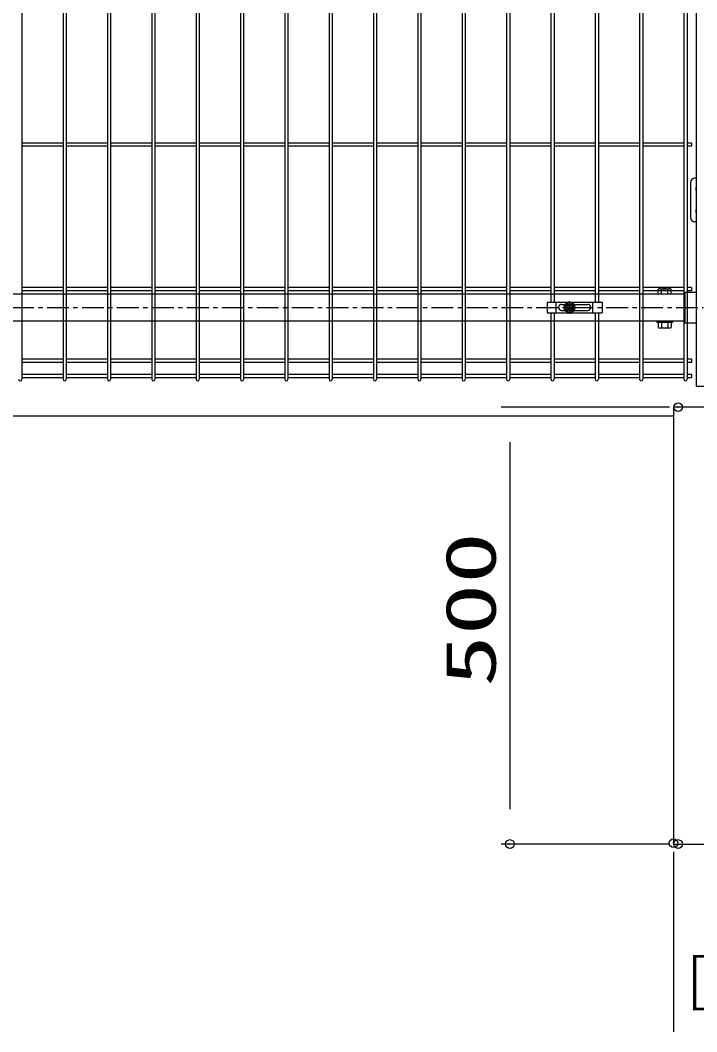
# Model space of a CAD drawing. Units: millimetres, scale not verified. Extents: x -4425 to 4425, y -3150 to 3150.
# Drawn here: x -2348 to -1574, y -1424 to -266 of the extents above; entities that cross this region are included whole.
import ezdxf
from ezdxf.enums import TextEntityAlignment as Align

# ---------------------------------------------------------------- set-up
doc = ezdxf.new("R2010")
doc.units = ezdxf.units.MM
doc.header["$LTSCALE"] = 20
doc.header["$PDMODE"] = 32
doc.header["$PDSIZE"] = 10
doc.linetypes.add('USER1', pattern=[2, 1.25, -0.25, 0.25, -0.25])
for name, color, linetype, lineweight in [('0-0_外形線', 7, 'Continuous', 25), ('0-3_寸法線', 4, 'Continuous', 25), ('0-6_LAYER04', 1, 'USER1', 25), ('0-7_扉縦枠', 7, 'Continuous', 25), ('0-8_Jﾊﾟﾈﾙ', 3, 'Continuous', 25), ('0-B_固定金具', 41, 'Continuous', 25), ('0-C_扉横枠', 7, 'Continuous', 25), ('1-0_丁番', 3, 'Continuous', 25)]:
    doc.layers.add(name, color=color, linetype=linetype, lineweight=lineweight)
doc.layers.add('0-5_DEFPOINTS', color=7, linetype='Continuous')
doc.styles.add('ＭＳ ゴシック', font='')
doc.styles.get('ＭＳ ゴシック').set_extended_font_data('MS Gothic')

msp = doc.modelspace()

# ---------------------------------------------------------------- linework, layer by layer
at = {"layer": '0-0_外形線'}
for p, q in [((-1500.19, -708.97), (-1600.19, -708.97)), ((-1600.19, -708.97), (-1600.19, -1208.97)), ((-2550.19, -718.97), (-1600.19, -718.97)), ((-1600.19, -1208.97), (-1350.19, -1208.97))]:
    msp.add_line(p, q, dxfattribs=at)
at = {"layer": '0-3_寸法線'}
for p, q in [((-1604.94, -708.97), (-1797.51, -708.97)), ((-1787.51, -748.97), (-1787.51, -1168.97)), ((-1604.94, -1208.97), (-1797.51, -1208.97)), ((-1600.19, -1217.89), (-1600.19, -1423.8))]:
    msp.add_line(p, q, dxfattribs=at)
at = {"layer": '0-5_DEFPOINTS'}
for p in [(-1594.94, -708.97), (-1600.19, -1207.89), (-1787.51, -1208.97), (-1594.94, -1208.97)]:
    msp.add_point(p, dxfattribs=at)
at = {"layer": '0-6_LAYER04'}
msp.add_line((-2637.29, -594.97), (-1566.09, -594.97), dxfattribs=at)
at = {"layer": '0-7_扉縦枠'}
for p, q in [((-1574.19, 226.03), (-1574.19, -684.97)), ((-1574.19, -684.97), (-1548.19, -684.97))]:
    msp.add_line(p, q, dxfattribs=at)
at = {"layer": '0-8_Jﾊﾟﾈﾙ'}
for p, q in [((-2299.07, 289.23), (-2299.07, -677.17)), ((-2295.47, 289.23), (-2295.47, -677.17)), ((-2146.76, 289.23), (-2146.76, -677.17)), ((-2143.16, 289.23), (-2143.16, -677.17)), ((-2095.99, 289.23), (-2095.99, -677.17)), ((-2092.39, 289.23), (-2092.39, -677.17)), ((-2045.22, 289.23), (-2045.22, -677.17)), ((-2041.62, 289.23), (-2041.62, -677.17)), ((-1994.45, 289.23), (-1994.45, -677.17)), ((-1990.85, 289.23), (-1990.85, -677.17)), ((-1943.68, 289.23), (-1943.68, -677.17)), ((-1940.08, 289.23), (-1940.08, -677.17)), ((-1892.91, 289.23), (-1892.91, -677.17)), ((-1889.31, 289.23), (-1889.31, -677.17)), ((-1842.14, 289.23), (-1842.14, -677.17)), ((-1838.54, 289.23), (-1838.54, -677.17)), ((-1791.37, 289.23), (-1791.37, -677.17)), ((-1787.77, 289.23), (-1787.77, -677.17)), ((-1639.06, 289.23), (-1639.06, -677.17)), ((-1635.46, 289.23), (-1635.46, -677.17)), ((-1588.29, 289.23), (-1588.29, -677.17)), ((-1584.69, 289.23), (-1584.69, -677.17)), ((-2346.24, -174.72), (-2346.24, -677.17)), ((-2248.3, -174.72), (-2248.3, -677.17)), ((-2244.7, -174.72), (-2244.7, -677.17)), ((-2197.53, -174.72), (-2197.53, -677.17)), ((-2193.93, -174.72), (-2193.93, -677.17)), ((-1740.6, -235.47), (-1740.6, -588.97)), ((-1737, -235.47), (-1737, -588.97)), ((-1689.83, -235.47), (-1689.83, -588.97)), ((-1686.23, -235.47), (-1686.23, -588.97)), ((-2299.07, -406.92), (-2346.24, -406.92)), ((-2299.07, -410.52), (-2346.24, -410.52)), ((-2248.3, -406.92), (-2295.47, -406.92)), ((-2248.3, -410.52), (-2295.47, -410.52)), ((-2197.53, -406.92), (-2244.7, -406.92)), ((-2197.53, -410.52), (-2244.7, -410.52)), ((-2146.76, -406.92), (-2193.93, -406.92)), ((-2146.76, -410.52), (-2193.93, -410.52)), ((-2095.99, -406.92), (-2143.16, -406.92)), ((-2095.99, -410.52), (-2143.16, -410.52)), ((-2045.22, -406.92), (-2092.39, -406.92)), ((-2045.22, -410.52), (-2092.39, -410.52)), ((-1994.45, -406.92), (-2041.62, -406.92)), ((-1994.45, -410.52), (-2041.62, -410.52)), ((-1943.68, -406.92), (-1990.85, -406.92)), ((-1943.68, -410.52), (-1990.85, -410.52)), ((-1892.91, -406.92), (-1940.08, -406.92)), ((-1892.91, -410.52), (-1940.08, -410.52)), ((-1842.14, -406.92), (-1889.31, -406.92)), ((-1842.14, -410.52), (-1889.31, -410.52)), ((-1791.37, -406.92), (-1838.54, -406.92)), ((-1791.37, -410.52), (-1838.54, -410.52)), ((-1740.6, -406.92), (-1787.77, -406.92)), ((-1740.6, -410.52), (-1787.77, -410.52)), ((-1689.83, -406.92), (-1737, -406.92)), ((-1689.83, -410.52), (-1737, -410.52)), ((-1639.06, -406.92), (-1686.23, -406.92)), ((-1639.06, -410.52), (-1686.23, -410.52)), ((-1588.29, -406.92), (-1635.46, -406.92)), ((-1588.29, -410.52), (-1635.46, -410.52)), ((-1579.49, -406.92), (-1584.69, -406.92)), ((-1579.49, -410.52), (-1584.69, -410.52)), ((-1579.49, -406.92), (-1579.49, -410.52)), ((-2299.07, -572.17), (-2346.24, -572.17)), ((-2299.07, -575.77), (-2346.24, -575.77)), ((-2248.3, -572.17), (-2295.47, -572.17)), ((-2248.3, -575.77), (-2295.47, -575.77)), ((-2197.53, -572.17), (-2244.7, -572.17)), ((-2197.53, -575.77), (-2244.7, -575.77)), ((-2146.76, -572.17), (-2193.93, -572.17)), ((-2146.76, -575.77), (-2193.93, -575.77)), ((-2095.99, -572.17), (-2143.16, -572.17)), ((-2095.99, -575.77), (-2143.16, -575.77)), ((-2045.22, -572.17), (-2092.39, -572.17)), ((-2045.22, -575.77), (-2092.39, -575.77)), ((-1994.45, -572.17), (-2041.62, -572.17)), ((-1994.45, -575.77), (-2041.62, -575.77)), ((-1943.68, -572.17), (-1990.85, -572.17)), ((-1943.68, -575.77), (-1990.85, -575.77)), ((-1892.91, -572.17), (-1940.08, -572.17)), ((-1892.91, -575.77), (-1940.08, -575.77)), ((-1842.14, -572.17), (-1889.31, -572.17)), ((-1842.14, -575.77), (-1889.31, -575.77)), ((-1791.37, -572.17), (-1838.54, -572.17)), ((-1791.37, -575.77), (-1838.54, -575.77)), ((-1740.6, -572.17), (-1787.77, -572.17)), ((-1740.6, -575.77), (-1787.77, -575.77)), ((-1689.83, -572.17), (-1737, -572.17)), ((-1689.83, -575.77), (-1737, -575.77)), ((-1639.06, -572.17), (-1686.23, -572.17)), ((-1639.06, -575.77), (-1686.23, -575.77)), ((-1588.29, -572.17), (-1635.46, -572.17)), ((-1588.29, -575.77), (-1635.46, -575.77)), ((-1579.49, -572.17), (-1584.69, -572.17)), ((-1579.49, -575.77), (-1584.69, -575.77)), ((-1579.49, -572.17), (-1579.49, -575.77)), ((-1740.6, -600.97), (-1740.6, -677.17)), ((-1737, -600.97), (-1737, -677.17)), ((-1689.83, -600.97), (-1689.83, -677.17)), ((-1686.23, -600.97), (-1686.23, -677.17)), ((-2299.07, -654.18), (-2346.24, -654.18)), ((-2299.07, -657.78), (-2346.24, -657.78)), ((-2248.3, -654.18), (-2295.47, -654.18)), ((-2248.3, -657.78), (-2295.47, -657.78)), ((-2197.53, -654.18), (-2244.7, -654.18)), ((-2197.53, -657.78), (-2244.7, -657.78)), ((-2146.76, -654.18), (-2193.93, -654.18)), ((-2146.76, -657.78), (-2193.93, -657.78)), ((-2095.99, -654.18), (-2143.16, -654.18)), ((-2095.99, -657.78), (-2143.16, -657.78)), ((-2045.22, -654.18), (-2092.39, -654.18)), ((-2045.22, -657.78), (-2092.39, -657.78)), ((-1994.45, -654.18), (-2041.62, -654.18)), ((-1994.45, -657.78), (-2041.62, -657.78)), ((-1943.68, -654.18), (-1990.85, -654.18)), ((-1943.68, -657.78), (-1990.85, -657.78)), ((-1892.91, -654.18), (-1940.08, -654.18)), ((-1892.91, -657.78), (-1940.08, -657.78)), ((-1842.14, -654.18), (-1889.31, -654.18)), ((-1842.14, -657.78), (-1889.31, -657.78)), ((-1791.37, -654.18), (-1838.54, -654.18)), ((-1791.37, -657.78), (-1838.54, -657.78)), ((-1740.6, -654.18), (-1787.77, -654.18)), ((-1740.6, -657.78), (-1787.77, -657.78)), ((-1689.83, -654.18), (-1737, -654.18)), ((-1689.83, -657.78), (-1737, -657.78)), ((-1639.06, -654.18), (-1686.23, -654.18)), ((-1639.06, -657.78), (-1686.23, -657.78)), ((-1588.29, -654.18), (-1635.46, -654.18)), ((-1588.29, -657.78), (-1635.46, -657.78)), ((-1579.49, -654.18), (-1584.69, -654.18)), ((-1579.49, -657.78), (-1584.69, -657.78)), ((-1579.49, -654.18), (-1579.49, -657.78)), ((-2299.07, -671.77), (-2346.24, -671.77)), ((-2299.07, -675.37), (-2346.24, -675.37)), ((-2248.3, -671.77), (-2295.47, -671.77)), ((-2248.3, -675.37), (-2295.47, -675.37)), ((-2197.53, -671.77), (-2244.7, -671.77)), ((-2197.53, -675.37), (-2244.7, -675.37)), ((-2146.76, -671.77), (-2193.93, -671.77)), ((-2146.76, -675.37), (-2193.93, -675.37)), ((-2095.99, -671.77), (-2143.16, -671.77)), ((-2095.99, -675.37), (-2143.16, -675.37)), ((-2045.22, -671.77), (-2092.39, -671.77)), ((-2045.22, -675.37), (-2092.39, -675.37)), ((-1994.45, -671.77), (-2041.62, -671.77)), ((-1994.45, -675.37), (-2041.62, -675.37)), ((-1943.68, -671.77), (-1990.85, -671.77)), ((-1943.68, -675.37), (-1990.85, -675.37)), ((-1892.91, -671.77), (-1940.08, -671.77)), ((-1892.91, -675.37), (-1940.08, -675.37)), ((-1842.14, -671.77), (-1889.31, -671.77)), ((-1842.14, -675.37), (-1889.31, -675.37)), ((-1791.37, -671.77), (-1838.54, -671.77)), ((-1791.37, -675.37), (-1838.54, -675.37)), ((-1740.6, -671.77), (-1787.77, -671.77)), ((-1740.6, -675.37), (-1787.77, -675.37)), ((-1689.83, -671.77), (-1737, -671.77)), ((-1689.83, -675.37), (-1737, -675.37)), ((-1639.06, -671.77), (-1686.23, -671.77)), ((-1639.06, -675.37), (-1686.23, -675.37)), ((-1588.29, -671.77), (-1635.46, -671.77)), ((-1588.29, -675.37), (-1635.46, -675.37)), ((-1579.49, -671.77), (-1584.69, -671.77)), ((-1579.49, -675.37), (-1584.69, -675.37)), ((-1579.49, -671.77), (-1579.49, -675.37))]:
    msp.add_line(p, q, dxfattribs=at)
for centre in [(-2348.04, -677.17), (-2297.27, -677.17), (-2246.5, -677.17), (-2195.73, -677.17), (-2144.96, -677.17), (-2094.19, -677.17), (-2043.42, -677.17), (-1992.65, -677.17), (-1941.88, -677.17), (-1891.11, -677.17), (-1840.34, -677.17), (-1789.57, -677.17), (-1738.8, -677.17), (-1688.03, -677.17), (-1637.26, -677.17), (-1586.49, -677.17)]:
    msp.add_arc(centre, 1.8, 180, 0, dxfattribs=at)
at = {"layer": '0-B_固定金具'}
for p, q in [((-1744.92, -588.97), (-1681.92, -588.97)), ((-1744.92, -588.97), (-1744.92, -600.97)), ((-1734.42, -600.97), (-1734.42, -588.97)), ((-1719.19, -592.97), (-1719.19, -587.82)), ((-1692.42, -600.97), (-1692.42, -588.97)), ((-1681.92, -588.97), (-1681.92, -600.97)), ((-1744.92, -600.97), (-1681.92, -600.97)), ((-1731.92, -594.97), (-1731.72, -594.97)), ((-1728.42, -591.47), (-1698.42, -591.47)), ((-1728.42, -598.47), (-1698.42, -598.47)), ((-1721.19, -594.97), (-1726.34, -594.97)), ((-1721.19, -594.97), (-1723.19, -594.97)), ((-1721.42, -594.61), (-1719.55, -594.61)), ((-1721.42, -595.33), (-1721.42, -594.61)), ((-1721.42, -594.61), (-1719.55, -594.61)), ((-1721.42, -595.33), (-1721.42, -594.61)), ((-1721.42, -594.61), (-1719.55, -594.61)), ((-1721.42, -595.33), (-1721.42, -594.61)), ((-1719.55, -595.33), (-1721.42, -595.33)), ((-1719.55, -595.33), (-1721.42, -595.33)), ((-1719.55, -595.33), (-1721.42, -595.33)), ((-1720.19, -594.97), (-1718.19, -594.97)), ((-1720.19, -594.97), (-1718.19, -594.97)), ((-1719.55, -594.61), (-1719.55, -592.74)), ((-1719.55, -594.61), (-1719.55, -592.74)), ((-1719.55, -594.61), (-1719.55, -592.74)), ((-1719.55, -594.61), (-1719.55, -592.74)), ((-1719.55, -594.61), (-1719.55, -592.74)), ((-1719.55, -592.74), (-1718.83, -592.74)), ((-1719.55, -592.74), (-1718.83, -592.74)), ((-1719.55, -592.74), (-1718.83, -592.74)), ((-1719.55, -592.74), (-1718.83, -592.74)), ((-1719.55, -592.74), (-1718.83, -592.74)), ((-1719.55, -592.74), (-1718.83, -592.74)), ((-1719.55, -597.2), (-1719.55, -595.33)), ((-1719.55, -597.2), (-1719.55, -595.33)), ((-1719.55, -597.2), (-1719.55, -595.33)), ((-1718.83, -597.2), (-1719.55, -597.2)), ((-1718.83, -597.2), (-1719.55, -597.2)), ((-1718.83, -597.2), (-1719.55, -597.2)), ((-1718.83, -597.2), (-1719.55, -597.2)), ((-1718.83, -597.2), (-1719.55, -597.2)), ((-1718.83, -597.2), (-1719.55, -597.2)), ((-1719.19, -592.97), (-1719.19, -590.97)), ((-1719.19, -595.97), (-1719.19, -593.97)), ((-1719.19, -595.97), (-1719.19, -593.97)), ((-1719.19, -596.97), (-1719.19, -602.12)), ((-1719.19, -596.97), (-1719.19, -598.97)), ((-1718.83, -592.74), (-1718.83, -594.61)), ((-1718.83, -592.74), (-1718.83, -594.61)), ((-1718.83, -592.74), (-1718.83, -594.61)), ((-1718.83, -592.74), (-1718.83, -594.61)), ((-1718.83, -592.74), (-1718.83, -594.61)), ((-1718.83, -592.74), (-1718.83, -594.61)), ((-1718.83, -594.61), (-1716.96, -594.61)), ((-1718.83, -594.61), (-1716.96, -594.61)), ((-1718.83, -594.61), (-1716.96, -594.61)), ((-1718.83, -595.33), (-1718.83, -597.2)), ((-1716.96, -595.33), (-1718.83, -595.33)), ((-1718.83, -595.33), (-1718.83, -597.2)), ((-1716.96, -595.33), (-1718.83, -595.33)), ((-1717.19, -594.97), (-1712.04, -594.97)), ((-1717.19, -594.97), (-1715.19, -594.97)), ((-1716.96, -594.61), (-1716.96, -595.33)), ((-1716.96, -594.61), (-1716.96, -595.33)), ((-1716.96, -594.61), (-1716.96, -595.33)), ((-1694.72, -594.97), (-1694.52, -594.97))]:
    msp.add_line(p, q, dxfattribs=at)
for points in [[(-1721.42, -595.33), (-1721.42, -594.61), (-1719.55, -594.61), (-1719.55, -592.74)], [(-1721.42, -595.33), (-1721.42, -594.61), (-1719.55, -594.61)], [(-1721.42, -595.33), (-1721.42, -594.61), (-1719.55, -594.61)], [(-1719.55, -597.2), (-1719.55, -595.33), (-1721.42, -595.33)], [(-1719.55, -597.2), (-1719.55, -595.33), (-1721.42, -595.33)], [(-1719.55, -597.2), (-1719.55, -595.33), (-1721.42, -595.33)], [(-1718.83, -594.61), (-1716.96, -594.61), (-1716.96, -595.33)], [(-1718.83, -594.61), (-1716.96, -594.61), (-1716.96, -595.33)], [(-1718.83, -594.61), (-1716.96, -594.61), (-1716.96, -595.33)], [(-1716.96, -595.33), (-1718.83, -595.33), (-1718.83, -597.2)], [(-1716.96, -595.33), (-1718.83, -595.33), (-1718.83, -597.2)], [(-1716.96, -595.33), (-1718.83, -595.33), (-1718.83, -597.2)], [(-1716.96, -595.33), (-1718.83, -595.33), (-1718.83, -597.2)]]:
    msp.add_lwpolyline(points, dxfattribs=at)
for radius in [6.15, 6.15, 6.15, 6.15, 6.15, 6.15, 4.59, 4.59, 4.59, 4.59, 4.59, 4.59, 3]:
    msp.add_circle((-1719.19, -594.97), radius, dxfattribs=at)
for centre, start, end in [((-1728.42, -594.97), 90, 180), ((-1728.42, -594.97), 180, 270), ((-1698.42, -594.97), 0, 90), ((-1698.42, -594.97), 270, 0)]:
    msp.add_arc(centre, 3.5, start, end, dxfattribs=at)
at = {"layer": '0-C_扉横枠'}
for p, q in [((-1617.89, -579.47), (-1617.89, -574.02)), ((-1616.02, -573.47), (-1604.77, -573.47)), ((-1614.14, -579.47), (-1614.14, -574.02)), ((-1606.64, -579.47), (-1606.64, -574.02)), ((-1602.89, -579.47), (-1602.89, -574.02)), ((-1587.19, -577.52), (-1574.19, -577.52)), ((-2601.19, -579.47), (-1587.19, -579.47)), ((-1617.89, -579.47), (-1602.89, -579.47)), ((-1587.19, -610.47), (-2601.19, -610.47)), ((-1619.39, -610.47), (-1619.39, -612.07)), ((-1601.39, -612.07), (-1619.39, -612.07)), ((-1617.89, -612.62), (-1617.89, -618.02)), ((-1604.77, -612.07), (-1616.02, -612.07)), ((-1614.14, -612.62), (-1614.14, -618.02)), ((-1606.64, -612.62), (-1606.64, -618.02)), ((-1602.89, -612.62), (-1602.89, -618.02)), ((-1601.39, -610.47), (-1601.39, -612.07)), ((-1604.77, -618.57), (-1616.02, -618.57))]:
    msp.add_line(p, q, dxfattribs=at)
msp.add_lwpolyline([(-1587.19, -577.52), (-1587.19, -612.42), (-1574.19, -612.42)], dxfattribs=at)
for centre, radius, start, end in [((-1616.02, -576.92), 3.46, 57.13278, 122.86722), ((-1610.39, -586.46), 12.99, 73.22135, 106.77865), ((-1604.77, -576.92), 3.46, 57.13278, 122.86722), ((-1616.02, -615.52), 3.46, 57.13278, 122.86722), ((-1610.39, -625.06), 12.99, 73.22135, 106.77865), ((-1604.77, -615.52), 3.46, 57.13278, 122.86722), ((-1616.02, -615.12), 3.46, 237.13278, 302.86722), ((-1610.39, -605.58), 12.99, 253.22135, 286.77865), ((-1604.77, -615.12), 3.46, 237.13278, 302.86722)]:
    msp.add_arc(centre, radius, start, end, dxfattribs=at)
at = {"layer": '1-0_丁番'}
for p, q in [((-1574.19, -446.97), (-1575.79, -446.97)), ((-1580.79, -451.97), (-1580.79, -491.97)), ((-1574.19, -496.97), (-1575.79, -496.97))]:
    msp.add_line(p, q, dxfattribs=at)
for centre, radius, start, end in [((-1575.79, -451.97), 5, 90, 180), ((-1568.79, -459.47), 6, 154.15807, 205.84193), ((-1568.79, -484.47), 6, 154.15807, 205.84193), ((-1575.79, -491.97), 5, 180, 270)]:
    msp.add_arc(centre, radius, start, end, dxfattribs=at)

# ---------------------------------------------------------------- texts
at = {"layer": '0-3_寸法線', "color": 2, "style": 'ＭＳ ゴシック', "width": 1.5}
msp.add_text('500', height=57.77, rotation=90, dxfattribs=at).set_placement((-1786.41, -1028.97), align=Align.BOTTOM_LEFT)
at = {"layer": '0-3_寸法線', "color": 2, "style": 'ＭＳ ゴシック', "width": 1.3}
msp.add_text('□250', height=57.77, dxfattribs=at).set_placement((-1588.19, -1414.91), align=Align.BOTTOM_LEFT)

doc.saveas('drawing.dxf')
